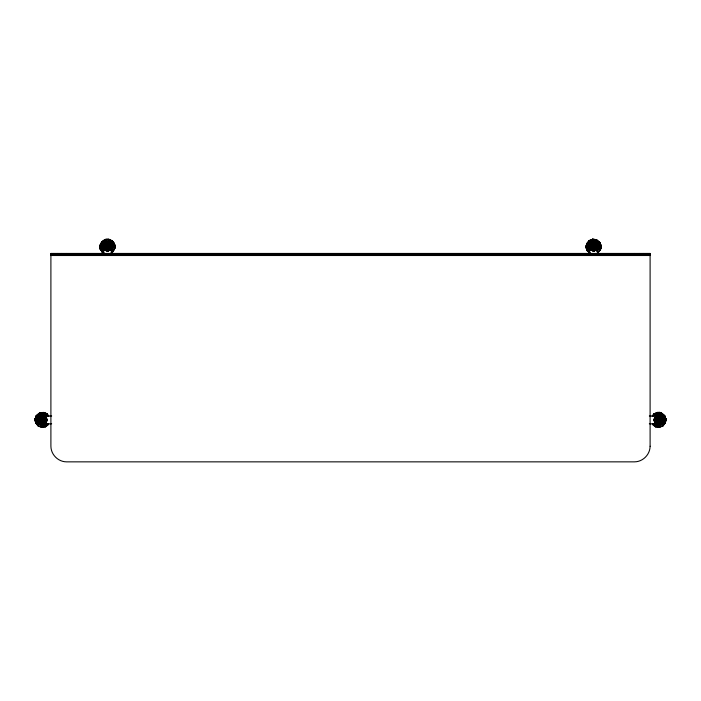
<?xml version="1.0" encoding="UTF-8"?>
<svg xmlns="http://www.w3.org/2000/svg" width="701" height="701" viewBox="0 0 701 701"><rect width="100%" height="100%" fill="white"/><g stroke="black" fill="none" stroke-linecap="round" stroke-linejoin="round"><path stroke-width="1.05" d="M103.362 247.567L103.459 245.411L104.607 243.589L106.526 242.59L108.681 242.686L110.504 243.843L111.503 245.753L111.406 247.909L110.25 249.731L108.34 250.73L106.184 250.634L104.361 249.477C106.386 251.685 110.311 250.923 111.336 248.11L111.336 254.656M590.636 249.801L589.506 247.9C587.569 241.643 599.557 251.668 597.629 245.42C595.727 239.172 591.39 254.13 589.576 247.882L589.383 245.692L589.462 247.917L590.636 249.801L592.599 250.844L594.825 250.765L596.709 249.591L597.751 247.628L597.673 245.403L596.498 243.519L594.536 242.476L592.31 242.555L590.426 243.729L589.567 245.736L589.637 247.856L590.68 249.758C595.368 253.946 591.863 239.155 596.455 243.562L597.655 245.411L597.751 247.628L596.569 249.46L593.572 250.827L590.549 249.53M589.129 240.548L588.963 243.904L587.561 247.287L589.637 250.31L587.561 251.019L586.071 247.444L586.667 243.589L589.129 240.548L592.783 239.146L596.639 239.76L599.679 242.222L601.081 245.867L600.468 249.731L597.988 252.746M596.569 251.107L597.927 252.667L598.172 249.416L599.574 246.033L597.497 243.01L596.586 239.882L594.947 243.413M653.919 416.07L654.015 413.827L654.313 414.23L652.596 416.35M654.015 413.827L657.652 412.433L661.507 413.02L664.548 415.465L665.932 419.119L665.337 422.983L662.857 425.989L659.229 427.417L655.365 426.804L654.506 423.553L659.212 427.286L662.804 425.91L663.041 422.659L664.443 419.277C661.481 416.893 663.05 411.023 657.652 412.398L653.998 413.8L652.184 416.096M111.713 246.27L103.152 247.05L103.555 244.868L111.301 248.452L109.891 250.152C104.396 254.051 110.425 239.444 104.957 243.151C102.723 244.71 104.659 244.78 103.573 246.542L103.704 244.938L105.027 243.247L107.051 242.415L109.233 242.756L110.942 244.185L111.713 246.27L111.328 248.461L109.908 250.169L107.823 250.94L105.632 250.555L103.923 249.135L103.152 247.05L103.529 244.859L104.957 243.151L107.043 242.38L103.678 244.921L103.31 247.032L104.046 249.048L105.685 250.441L107.796 250.721L109.785 249.994L111.187 248.399L111.582 246.288M45.171 423.316L46.327 421.476L44.706 420.714L38.599 418.26L38.301 420.46L39.151 422.519L38.739 418.313L40.062 416.648L42.034 415.859L44.128 416.14L45.854 417.393L46.73 419.364L46.529 421.555L45.171 423.316L43.12 424.166L40.912 423.877L39.151 422.519L38.301 420.46L38.599 418.26L39.966 416.517L42.007 415.649L44.216 415.938L45.977 417.297L46.818 419.356L46.529 421.555L45.153 423.29L39.975 416.525L43.69 417.91L45.854 417.393L46.704 419.364L46.529 421.555L46.801 419.356L45.977 417.297L46.774 419.356L46.503 421.546L46.73 419.364L45.951 417.323L44.198 415.965M42.191 423.413L41.771 427.417L45.635 426.804L48.676 424.35L47.817 423.728M42.927 416.403L43.348 412.407L39.493 413.012L36.452 415.465L35.05 419.119L35.663 422.983L38.126 426.015L41.771 427.417L46.494 423.553L45.618 426.778M48.404 416.35L46.687 414.23L46.993 413.809L43.348 412.433L39.493 413.02L36.478 415.491L35.068 419.119L35.69 422.966L37.959 422.659L41.788 427.286L38.196 425.91L37.959 422.659L36.557 419.277C39.054 416.271 42.568 410.059 47.002 413.8L48.842 416.079M46.494 421.546L46.73 419.364L45.951 417.314L39.151 422.519M46.476 421.538L46.774 419.356L45.924 417.332L46.634 419.373L46.389 421.494L44.163 421.546L40.921 423.851L44.189 416L42.016 415.711L39.992 416.543L38.713 418.304L38.389 420.451L39.274 422.423L38.713 418.304L38.327 420.46L39.168 422.501L40.965 423.755L43.103 424.035L45.092 423.22M44.216 415.938L40.965 418.269L40.29 420.206L41.438 421.906L45.039 423.15M44.163 421.546L44.838 419.61L43.69 417.91M108.015 243.186L108.804 239.269L112.335 240.916L114.552 244.141L114.859 248.031L113.176 251.563L110.758 253.227M40.693 421.24L38.301 420.46L38.616 418.269L39.177 422.493L38.327 420.46L38.616 418.269L38.424 420.442L39.256 422.44L38.424 420.442L38.713 418.304L38.353 420.451L39.703 422.09M104.361 253.114L102.626 252.29L103.082 249.793L101.741 248.68L102.311 245.061L101.785 241.845L104.948 239.663L110.399 242.195L113.124 244.64L112.554 248.259L113.08 251.475L111.494 252.57M657.88 424.166L658.984 415.684L661.052 416.499L662.401 418.26L662.699 420.46L661.849 422.519L660.088 423.877L657.88 424.166L655.829 423.316L654.471 421.555L654.182 419.356L655.023 417.297L656.784 415.938L660.088 423.877L656.837 421.546L654.497 421.546L654.296 419.364L655.049 417.314L654.182 419.356L654.471 421.555L655.847 423.299L661.052 416.499L658.984 415.711L656.802 415.965M40.965 418.269L38.8 418.339L38.485 420.434L39.3 422.405L40.982 423.702M104.405 245L100.138 245.306L103.319 248.119L103.082 249.793L100.436 249.135L100.138 245.306L101.785 241.845L104.791 244.325M104.3 253.236L102.53 252.404L100.313 249.179L100.006 245.289L101.689 241.757L104.905 239.54L108.804 239.234L112.326 240.925L114.535 244.141L114.859 248.031L111.547 245.201L112.248 241.013L108.734 243.466M38.739 418.313L38.424 420.442L38.949 418.541M596.586 239.882L599.574 242.301L601.064 245.876L600.45 249.722L601.02 245.876L599.679 242.222L601.064 245.876L600.468 249.731L601.064 245.876L599.653 242.239L598.82 242.844M661.499 413.038L664.522 415.491L665.889 419.128L665.31 422.966L664.846 422.764L665.126 420.968M660.456 417.104L664.443 415.544L665.932 419.119L665.337 422.983L665.932 419.119L664.522 415.491L664.119 415.781L665.415 419.172M589.734 252.947L587.456 251.098L586.211 247.435L586.807 243.65L589.208 240.653L592.792 239.304L597.497 243.01L599.574 242.301L601.02 245.876L600.345 249.679L597.927 252.667M586.877 245.595L587.158 243.808L589.445 240.986M600.477 248.724L600.923 245.885L599.557 242.309L597.909 246.2L600.345 249.679L598.172 249.416L596.691 248.285M660.99 422.23L665.214 422.931L665.792 419.137L664.443 415.544L662.778 419.452L665.214 422.931L662.874 426.015M589.804 252.833L587.561 251.019L588.603 248.689L586.185 247.435L587.158 243.808L586.667 243.589L586.071 247.444L587.456 251.098L587.894 250.783L586.211 247.435L586.79 243.641L591.013 244.334M595.237 242.914L596.937 244.211L595.263 242.853L593.134 242.511L591.118 243.291L589.76 244.964L589.418 247.094L589.944 247.041M589.488 247.085L589.821 244.991L591.162 243.343M658.002 415.763L660.132 416.096L661.814 417.454L662.585 419.47L662.182 421.573L660.885 423.281L658.87 424.052L656.741 423.719M661.814 417.454L662.515 419.478C662.611 421.713 661.034 423.465 658.87 423.982M665.214 422.931L665.819 419.137L664.443 415.544L665.932 419.119L665.196 422.913L665.889 419.128L664.119 415.781M588.603 248.689L589.226 247.111L586.79 243.641L586.115 247.444L587.482 251.081L586.115 247.444L586.702 243.597L586.071 247.444L587.578 251.011M600.345 249.679L601.02 245.876L598.531 244.631L596.63 244.964M108.147 242.818L110.136 243.492L111.363 245.271L111.529 247.418L111.021 247.322M586.807 243.65L586.071 247.444L589.226 247.111M103.573 246.542L103.985 244.921M105.632 250.555L105.08 243.326L107.06 242.599L108.62 242.984M105.641 250.537L107.814 250.879L109.785 249.994L109.233 242.756L110.924 244.202L103.923 249.135M597.629 247.602L596.612 249.503L594.693 250.353L596.691 248.943L597.068 247.471M600.45 247.698L600.923 245.885L599.662 243.37M661.788 420.933L663.716 420.863C668.071 415.763 664.39 424.788 662.559 425.586M591.118 249.284L590.768 249.661L592.643 250.66L594.763 250.564L596.612 249.503M596.297 243.922L594.483 242.686L591.714 245.306L589.594 245.744L590.584 243.878L592.38 242.756L594.509 242.599L596.367 243.659L597.497 245.464L597.602 247.593L597.559 245.438L596.481 243.536M105.921 249.924L106.245 250.336L105.685 250.441L109.146 242.958M659.816 416.666L661.455 413.126L657.669 412.547M35.585 419.172L36.881 415.781L36.461 415.474L35.111 419.128L35.69 422.966L36.154 422.764L35.874 420.968M655.12 421.292C654.445 422.414 663.987 414.939 662.673 420.46L661.823 422.493L662.48 420.434L662.261 418.313L660.929 416.648L658.966 415.859L656.872 416.14L655.146 417.393L654.27 419.364L654.497 421.546L654.27 419.364L655.049 417.323L654.199 419.356L654.506 421.546M44.259 423.719L42.13 424.052L40.115 423.281L38.757 421.608L38.415 419.47L39.247 417.498M661.034 416.517L662.287 418.304L662.611 420.451L661.744 422.44L660.027 423.728L657.897 424.035L655.908 423.22M40.115 423.281L38.757 421.608L38.485 419.478L39.186 417.454L40.868 416.096L42.998 415.763M38.678 419.496L39.396 417.612L40.973 416.341M649.328 423.816L656.986 423.816L654.611 421.546L654.226 419.356L662.673 420.46L662.384 418.269L662.576 420.442L661.744 422.44L662.647 420.451L662.349 418.278L662.611 420.451L661.823 422.493L662.647 420.451L662.384 418.269L662.673 420.46L661.849 422.519L655.023 417.297L657.31 417.91L660.912 416.666L658.94 416.079L661.139 417.139L660.622 417.051M35.663 422.983L35.068 419.119L36.478 415.491M657.31 417.91L656.162 419.61L656.837 421.546M654.822 421.275L655.742 422.677L654.646 421.485L654.392 419.382L655.146 417.393L654.392 419.382L654.611 421.494L655.961 423.15L660.307 421.24L660.71 420.206L660.035 418.269L656.872 416.14L656.539 416.543L657.056 416.587M660.035 418.269L662.2 418.339L661.849 422.519M660.018 423.702L661.7 422.405L662.515 420.434L662.261 418.313L662.515 420.434L661.726 422.423M655.076 417.332L654.226 419.356L654.594 421.511M106.955 242.826L108.138 244.474L111.494 246.288L111.161 248.382L109.855 250.099L107.814 250.905L111.328 248.461L109.891 250.152L107.814 250.914L109.891 250.152L111.275 248.434L109.855 250.099L107.814 250.879L109.908 250.169L104.957 243.151L107.043 242.406L103.564 244.868L105.062 243.3L107.06 242.511L109.181 242.879M109.505 249.6L110.881 248.399L109.663 249.819C106.736 252.474 106.754 246.699 103.371 247.024M40.544 422.791L38.196 425.91L35.786 422.931L35.068 419.119L36.575 415.562L40.544 417.104M597.541 247.576L596.551 249.442L592.792 248.82L590.785 249.644L589.664 247.847L591.714 245.306L590.444 243.746L589.383 245.692L589.48 247.909L590.663 249.775L589.664 247.847L589.532 245.727L590.522 243.817L592.327 242.607L594.825 250.765C589.567 252.194 595.745 246.866 597.541 247.576L597.471 245.473L596.411 243.615L597.594 245.429L597.716 247.619L597.655 245.411L596.472 243.545L597.559 245.438L597.699 247.611L597.629 245.42L596.393 243.633L597.471 245.473L595.421 248.014L596.709 249.591M595.053 243.326L595.263 242.853M596.42 240.25L596.639 239.76L592.783 239.181M660.105 416.166L659.921 416.578M100.926 244.561L102.092 242.108L105.089 240.049L106.903 239.9M103.52 254.656L103.336 245.902L104.265 243.957L106.044 242.73L108.191 242.564M104.318 244.001L103.336 245.902M114.824 248.031L114.491 244.158L112.248 241.013L114.535 244.141L114.824 248.031L113.176 251.563L112.773 251.212M36.881 415.781L35.208 419.137L35.786 422.931L38.222 419.452L36.557 415.544L35.111 419.128L35.786 422.931L35.208 419.137L36.557 415.544L35.208 419.137L36.154 422.764L38.441 425.586M109.549 243.852L110.399 242.195L108.786 239.365M655.295 417.665L654.366 419.373L654.673 421.476M662.051 418.541L662.515 420.434L661.297 422.09M657.564 423.684L655.417 426.69L652.429 424.271L653.814 423.79M113.194 242.756L114.403 244.193L112.239 241.03L114.535 244.141L114.71 248.005L112.554 248.259L111.389 250.275L113.08 251.475M107.393 242.783L108.234 241.354L105.641 241.608L103.476 243.045L102.311 245.061L104.02 245.814M44.426 418.576L46.801 419.356L45.802 417.428L46.634 419.373L46.327 421.476L45.258 422.677L46.354 421.485L46.608 419.382L45.854 417.393M597.524 247.961L596.349 249.766L594.422 250.739L592.266 250.616L590.461 249.442L589.488 247.514L589.611 245.359L590.785 243.554L592.713 242.581L594.869 242.704L596.674 243.878L597.646 245.806M110.881 248.399L109.803 250.02L107.91 250.494M47.002 413.8L45.565 415.465L43.12 414.571L40.544 414.939L39.493 413.02M102.074 246.962L100.436 249.135L102.618 252.307L103.844 251.519M114.727 248.014L114.491 244.158L112.248 241.013L114.491 244.158L112.791 246.358L110.924 246.875M592.792 239.278L588.963 243.904L590.444 245.035M652.28 416.157L654.077 413.905L655.435 415.465L657.661 412.53L662.366 416.263L661.157 417.673M659.212 427.286L663.041 422.659L661.56 421.529M103.555 244.868L104.984 243.186L107.043 242.406L104.957 243.151L103.564 244.868L105.01 243.221L107.06 242.537M589.997 245.07L591.118 243.291M590.233 245.175L591.425 243.711M660.579 422.861L661.77 421.389M103.59 244.886L104.984 243.186M596.279 244.421L597.497 243.01M105.387 245.63L106.114 244.789L108.138 244.474M109.479 247.69L108.751 248.531L106.727 248.837M597.103 250.537L598.172 249.416M594.439 242.879L595.587 241.687L593.011 241.328L590.566 242.213L589.208 240.653M659.308 416.131L660.456 414.939L657.88 414.571L655.435 415.465M103.818 244.579L105.352 243.045L107.428 242.493M591.486 243.045L589.962 244.579L589.401 246.656L589.962 248.741L591.486 250.266L593.572 250.827L595.648 250.266M594.693 250.353L596.691 248.943M586.185 247.435L588.288 245.7L590.224 245.63M598.847 247.619L600.95 245.885M38.292 414.641L39.703 413.494M39.44 421.529L37.959 422.659L40.01 422.23M653.183 423.728L652.359 424.324L655.365 426.804M38.52 420.434L40.413 419.102M44.706 420.714L46.608 419.382L45.705 417.665M45.67 422.685L44.014 423.816L51.672 423.816M40.921 423.422L39.554 424.35L41.999 425.244L44.575 424.876L45.583 426.69L48.571 424.271L47.186 423.79M590.566 243.86L594.492 242.66M110.013 244.29L111.783 243.527L114.429 244.185M590.584 243.878L594.352 244.5L596.349 243.676M655.163 413.905L657.704 412.933L659.501 413.213M656.574 418.576L654.226 419.356L656.294 420.714M660.307 421.24L662.48 420.434L660.587 419.102M107.06 242.572L105.062 243.3L103.704 244.938L105.141 246.594M102.618 252.307L100.374 249.162L100.041 245.289L100.374 249.162L102.626 252.29L100.462 249.127L100.532 245.385L100.006 245.289L100.331 249.179L102.548 252.378L100.331 249.179L100.155 245.315L100.462 249.127L102.881 252.001L102.539 252.395L100.331 249.179L103.319 248.119M103.503 248.049L103.993 247.882M111.275 247.374L111.363 245.271M111.547 245.201L114.535 244.141L114.841 248.031M590.444 244.377L590.943 244.211M589.637 247.856L589.445 245.709L589.506 247.9L597.673 245.403M590.663 249.775L589.541 247.891L589.418 245.7L589.48 247.909L590.68 249.758L589.462 247.917L589.506 245.718M40.062 416.648L42.06 416.079L39.861 417.139L40.378 417.051M592.757 250.161L590.838 249.398M39.326 422.388L41.438 421.906M661.499 418.208L663.4 417.875L665.819 419.137M43.331 412.547L39.554 413.152L38.634 416.263L39.843 417.673M41.499 413.213L43.296 412.933L45.837 413.905M42.735 427.119L45.574 426.664M656.811 416L658.984 415.711M38.327 420.46L46.818 419.356M597.646 246.235L597.375 248.356L596.902 248.145M597.909 246.2L601.064 245.876M662.068 419.531L662.585 419.47M662.778 419.452L665.932 419.119M43.944 416.587L44.461 416.543L44.137 416.114M40.658 423.273L41.184 423.229M106.254 243.335C101.645 237.648 108.857 238.752 111.371 240.618M657.188 415.93L659.343 415.842L661.262 416.841L662.419 418.663L662.506 420.819L661.507 422.729L659.685 423.886L657.529 423.974L655.619 422.975L654.462 421.152L654.366 418.996M50.901 253.709L650.099 253.709M50.901 254.472L650.099 254.472M50.901 254.612L650.099 254.612M50.901 254.998L650.099 254.998M50.901 255.514L650.099 255.514M51.672 416L44.014 416L45.67 417.13M649.328 416L656.986 416L654.611 418.26L654.611 421.546M39.212 420.933L37.284 420.863L35.181 419.137L37.6 417.875L39.501 418.208M43.812 415.93L41.657 415.842L39.738 416.841L38.581 418.663L38.494 420.819L39.493 422.729L41.315 423.886L43.471 423.974L45.381 422.975L46.538 421.152L46.634 418.996L46.608 420.907M659.816 423.229L660.342 423.273M35.068 419.119L38.222 419.452M38.415 419.47L38.932 419.531M656.425 424.876L659.001 425.244L661.446 424.35L662.804 425.91M593.729 239.821L595.526 240.11M655.426 426.664L658.265 427.119M594.352 244.5L597.471 245.473M589.664 247.847L592.792 248.82M659.562 421.906L661.674 422.388M593.572 242.493L595.648 243.045L597.182 244.579M105.352 250.266L107.428 250.827L109.514 250.266L111.038 248.741L111.599 246.656L111.038 244.579L109.514 243.045M105.019 243.624L103.476 243.045L104.922 239.576M40.15 423.22L42.13 423.982M110.846 247.506L112.554 248.259M599.504 249.302L600.433 249.722M108.708 239.76L111.17 240.934M105.08 243.326L107.148 244.386M107.717 248.934L109.785 249.994L111.135 248.373L109.724 246.726M591.933 243.142L590.566 242.213L591.548 243.773M660.079 423.422L661.446 424.35L660.456 422.791M591.714 245.306L595.421 248.014M104.931 249.372L106.245 250.336M595.158 243.089L596.726 244.36M588.595 251.352L590.005 252.5M661.297 413.494L662.708 414.641M660.027 416.341L661.604 417.612L662.322 419.496M110.793 244.29L109.154 242.932L111.52 246.288L110.819 244.272M41.692 416.131L40.544 414.939L41.184 416.666M43.436 423.684L44.575 424.876M105.711 250.388L103.345 247.032M48.737 416.14L46.923 413.905L47.081 416.07M39.23 421.389L40.421 422.861M43.339 412.53L45.565 415.465M110.092 243.545L111.293 245.289M109.969 243.685L111.117 245.35M111.012 246.331L111.293 246.77L110.592 244.43M595.184 245.035L595.815 247.102M591.951 248.285L591.32 246.217M40.868 416.096L41.079 416.578M586.597 247.392L587.894 250.783M103.266 246.656L103.818 248.741M42.007 415.649L43.12 424.166M657.652 412.398L658.073 416.403M659.22 427.382L658.809 423.413M592.783 239.146L593.204 243.151M100.138 245.306L100.374 249.162M589.778 245.92L589.874 247.786M589.445 245.709L589.506 247.9M649.336 253.438L649.336 254.472M647.119 253.438L647.119 254.472M643.658 253.438L643.658 254.472M639.303 253.438L639.303 254.472M634.466 253.438L634.466 254.472M597.48 248.11L597.48 254.656M589.664 248.11L589.664 254.656M66.534 253.438L66.534 254.472M61.697 253.438L61.697 254.472M57.342 253.438L57.342 254.472M53.881 253.438L53.881 254.472M51.664 253.438L51.664 254.472M650.099 446.222C650.081 454.598 642.843 461.828 634.466 461.854L66.534 461.854C58.157 461.828 50.919 454.598 50.901 446.222L50.901 253.438L650.099 253.438L650.099 446.222M38.949 417.822L38.397 419.908L38.949 421.993L40.474 423.518L42.559 424.079L44.645 423.518L46.17 421.993L46.73 419.908L46.17 417.822L44.645 416.298L42.559 415.737L40.474 416.298L38.949 417.822M654.83 417.822L654.27 419.908L654.83 421.993L656.355 423.518L658.441 424.079L660.526 423.518L662.051 421.993L662.603 419.908L662.051 417.822L660.526 416.298L658.441 415.737L656.355 416.298L654.83 417.822M655.172 417.41L654.366 419.373L655.198 417.428M111.187 248.399L109.838 250.073L107.805 250.809L109.838 250.073L111.214 248.408"/></g></svg>
